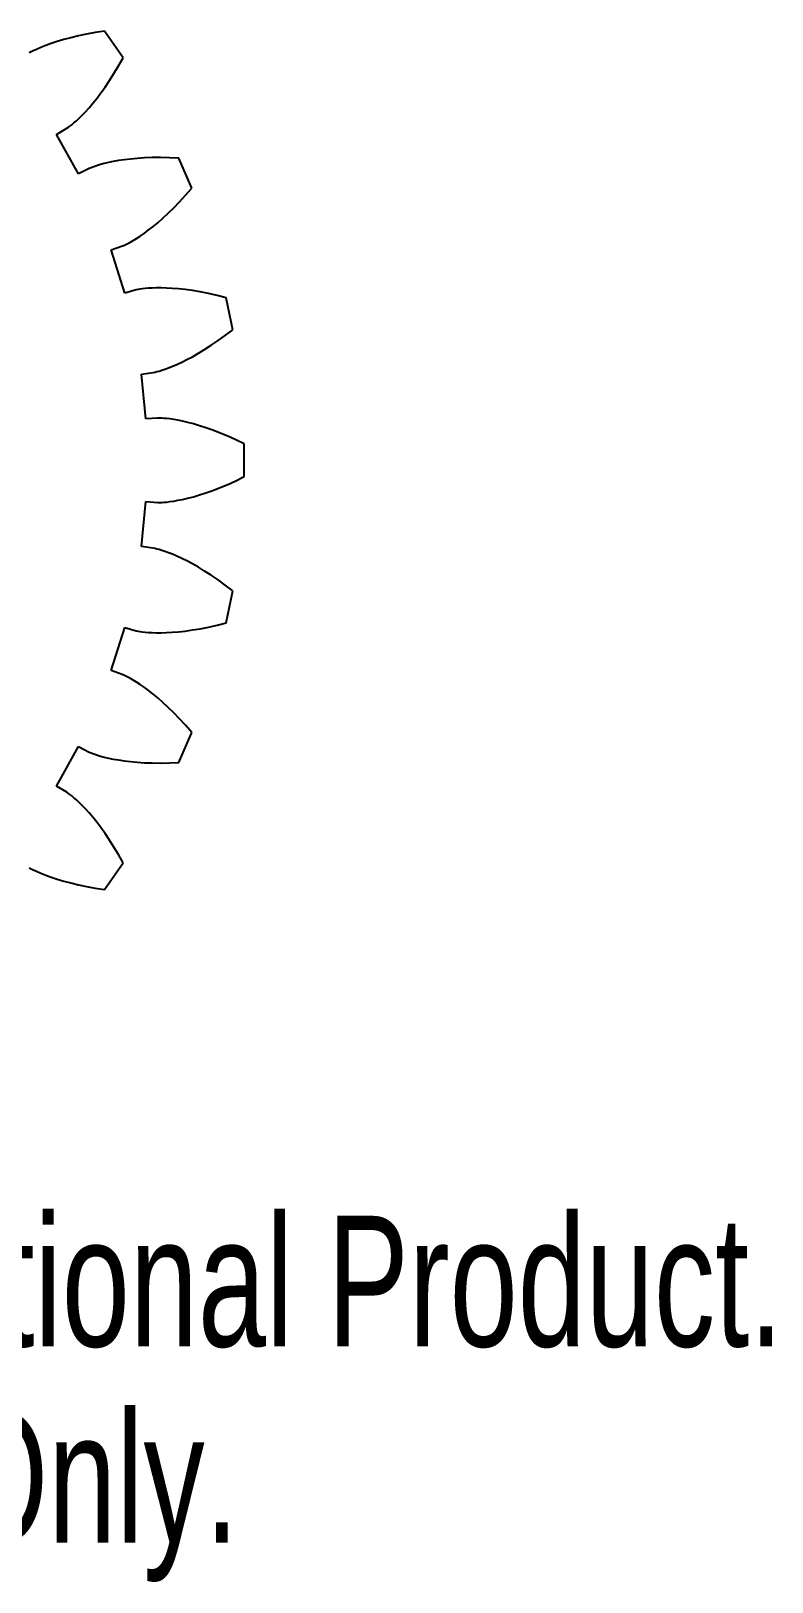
# Model space of a CAD drawing. Header units: millimetres. Extents: x -26.8 to 46.4, y -41.5 to 26.9.
# Drawn here: x 19 to 46.4, y -41.5 to 15.9 of the extents above; entities that cross this region are included whole.
import ezdxf

# ---------------------------------------------------------------- set-up
doc = ezdxf.new("R2010")
doc.units = ezdxf.units.MM
doc.styles.add('SLDTEXTSTYLE0', font='TXT', dxfattribs={"width": 0.7})

msp = doc.modelspace()

# ---------------------------------------------------------------- linework, layer by layer
at = {"color": 7, "linetype": 'Continuous', "lineweight": 25}
for p, q in [((20.246, 15.558), (20.005, 15.484)), ((20.507, 15.629), (20.246, 15.558)), ((20.788, 15.698), (20.507, 15.629)), ((21.089, 15.762), (20.788, 15.698)), ((21.41, 15.822), (21.089, 15.762)), ((21.751, 15.875), (21.41, 15.822)), ((22.441, 14.883), (21.751, 15.875)), ((19.094, 15.127), (18.969, 15.064)), ((19.238, 15.194), (19.094, 15.127)), ((19.401, 15.264), (19.238, 15.194)), ((19.583, 15.337), (19.401, 15.264)), ((19.784, 15.41), (19.583, 15.337)), ((20.005, 15.484), (19.784, 15.41)), ((22.105, 14.302), (22.273, 14.582)), ((22.273, 14.582), (22.441, 14.883)), ((21.621, 13.583), (21.778, 13.802)), ((21.778, 13.802), (21.94, 14.042)), ((21.94, 14.042), (22.105, 14.302)), ((21.183, 13.037), (21.322, 13.201)), ((21.322, 13.201), (21.468, 13.382)), ((21.468, 13.382), (21.621, 13.583)), ((20.715, 12.556), (20.817, 12.652)), ((20.817, 12.652), (20.929, 12.764)), ((20.929, 12.764), (21.052, 12.892)), ((21.052, 12.892), (21.183, 13.037)), ((19.987, 12.048), (20.366, 12.277)), ((20.797, 10.589), (19.987, 12.048)), ((20.366, 12.277), (20.427, 12.319)), ((20.427, 12.319), (20.479, 12.358)), ((20.479, 12.358), (20.545, 12.41)), ((20.545, 12.41), (20.624, 12.476)), ((20.624, 12.476), (20.715, 12.556)), ((21.497, 10.903), (21.399, 10.871)), ((21.613, 10.938), (21.497, 10.903)), ((21.748, 10.974), (21.613, 10.938)), ((21.903, 11.01), (21.748, 10.974)), ((22.076, 11.046), (21.903, 11.01)), ((22.269, 11.081), (22.076, 11.046)), ((22.481, 11.112), (22.269, 11.081)), ((22.713, 11.14), (22.481, 11.112)), ((22.963, 11.164), (22.713, 11.14)), ((23.233, 11.181), (22.963, 11.164)), ((23.522, 11.192), (23.233, 11.181)), ((23.83, 11.194), (23.522, 11.192)), ((24.157, 11.188), (23.83, 11.194)), ((24.501, 11.172), (24.157, 11.188)), ((24.978, 10.061), (24.501, 11.172)), ((21.183, 10.785), (20.797, 10.589)), ((21.26, 10.819), (21.183, 10.785)), ((21.32, 10.843), (21.26, 10.819)), ((21.399, 10.871), (21.32, 10.843)), ((24.532, 9.559), (24.752, 9.8)), ((24.752, 9.8), (24.978, 10.061)), ((24.111, 9.136), (24.318, 9.338)), ((24.318, 9.338), (24.532, 9.559)), ((23.374, 8.506), (23.543, 8.638)), ((23.543, 8.638), (23.723, 8.787)), ((23.723, 8.787), (23.912, 8.952)), ((23.912, 8.952), (24.111, 9.136)), ((22.623, 8.02), (22.713, 8.069)), ((22.713, 8.069), (22.818, 8.129)), ((22.818, 8.129), (22.938, 8.203)), ((22.938, 8.203), (23.07, 8.289)), ((23.07, 8.289), (23.216, 8.39)), ((23.216, 8.39), (23.374, 8.506)), ((22.003, 7.778), (22.42, 7.926)), ((22.503, 6.186), (22.003, 7.778)), ((22.42, 7.926), (22.489, 7.955)), ((22.489, 7.955), (22.548, 7.983)), ((22.548, 7.983), (22.623, 8.02)), ((23.002, 6.318), (22.92, 6.3)), ((23.067, 6.329), (23.002, 6.318)), ((23.15, 6.341), (23.067, 6.329)), ((23.252, 6.353), (23.15, 6.341)), ((23.373, 6.363), (23.252, 6.353)), ((23.512, 6.371), (23.373, 6.363)), ((23.671, 6.376), (23.512, 6.371)), ((23.848, 6.376), (23.671, 6.376)), ((24.044, 6.371), (23.848, 6.376)), ((24.258, 6.359), (24.044, 6.371)), ((24.49, 6.34), (24.258, 6.359)), ((24.741, 6.313), (24.49, 6.34)), ((25.009, 6.275), (24.741, 6.313)), ((22.92, 6.3), (22.503, 6.186)), ((25.294, 6.228), (25.009, 6.275)), ((25.596, 6.168), (25.294, 6.228)), ((25.914, 6.096), (25.596, 6.168)), ((26.249, 6.011), (25.914, 6.096)), ((26.492, 4.828), (26.249, 6.011)), ((25.954, 4.425), (26.218, 4.617)), ((26.218, 4.617), (26.492, 4.828)), ((25.225, 3.956), (25.457, 4.095)), ((25.457, 4.095), (25.7, 4.252)), ((25.7, 4.252), (25.954, 4.425)), ((24.119, 3.417), (24.267, 3.476)), ((24.267, 3.476), (24.43, 3.545)), ((24.43, 3.545), (24.608, 3.627)), ((24.608, 3.627), (24.8, 3.722)), ((24.8, 3.722), (25.006, 3.831)), ((25.006, 3.831), (25.225, 3.956)), ((23.119, 3.19), (23.557, 3.25)), ((23.287, 1.529), (23.119, 3.19)), ((23.557, 3.25), (23.63, 3.265)), ((23.63, 3.265), (23.693, 3.28)), ((23.693, 3.28), (23.774, 3.302)), ((23.774, 3.302), (23.873, 3.332)), ((23.873, 3.332), (23.988, 3.37)), ((23.988, 3.37), (24.119, 3.417)), ((23.719, 1.558), (23.287, 1.529)), ((23.803, 1.558), (23.719, 1.558)), ((23.869, 1.556), (23.803, 1.558)), ((23.952, 1.551), (23.869, 1.556)), ((24.055, 1.542), (23.952, 1.551)), ((24.175, 1.528), (24.055, 1.542)), ((24.313, 1.508), (24.175, 1.528)), ((24.47, 1.48), (24.313, 1.508)), ((24.643, 1.445), (24.47, 1.48)), ((24.834, 1.401), (24.643, 1.445)), ((25.042, 1.346), (24.834, 1.401)), ((25.265, 1.281), (25.042, 1.346)), ((25.505, 1.203), (25.265, 1.281)), ((25.76, 1.113), (25.505, 1.203)), ((26.03, 1.009), (25.76, 1.113)), ((26.313, 0.89), (26.03, 1.009)), ((26.611, 0.755), (26.313, 0.89)), ((26.921, 0.604), (26.611, 0.755)), ((26.921, -0.604), (26.921, 0.604)), ((25.505, -1.203), (25.76, -1.113)), ((25.76, -1.113), (26.03, -1.009)), ((26.03, -1.009), (26.313, -0.89)), ((26.313, -0.89), (26.611, -0.755)), ((26.611, -0.755), (26.921, -0.604)), ((23.119, -3.19), (23.287, -1.529)), ((23.287, -1.529), (23.729, -1.558)), ((23.729, -1.558), (23.803, -1.558)), ((23.803, -1.558), (23.869, -1.556)), ((23.869, -1.556), (23.952, -1.551)), ((23.952, -1.551), (24.055, -1.542)), ((24.055, -1.542), (24.175, -1.528)), ((24.175, -1.528), (24.313, -1.508)), ((24.313, -1.508), (24.47, -1.48)), ((24.47, -1.48), (24.643, -1.445)), ((24.643, -1.445), (24.834, -1.401)), ((24.834, -1.401), (25.042, -1.346)), ((25.042, -1.346), (25.265, -1.281)), ((25.265, -1.281), (25.505, -1.203)), ((23.547, -3.249), (23.119, -3.19)), ((23.63, -3.265), (23.547, -3.249)), ((23.693, -3.28), (23.63, -3.265)), ((23.774, -3.302), (23.693, -3.28)), ((23.873, -3.332), (23.774, -3.302)), ((23.988, -3.37), (23.873, -3.332)), ((24.119, -3.417), (23.988, -3.37)), ((24.267, -3.476), (24.119, -3.417)), ((24.43, -3.545), (24.267, -3.476)), ((24.608, -3.627), (24.43, -3.545)), ((24.8, -3.722), (24.608, -3.627)), ((25.006, -3.831), (24.8, -3.722)), ((25.225, -3.956), (25.006, -3.831)), ((25.457, -4.095), (25.225, -3.956)), ((25.7, -4.252), (25.457, -4.095)), ((25.954, -4.425), (25.7, -4.252)), ((26.218, -4.617), (25.954, -4.425)), ((26.492, -4.828), (26.218, -4.617)), ((26.249, -6.011), (26.492, -4.828)), ((22.003, -7.778), (22.503, -6.186)), ((22.503, -6.186), (22.929, -6.303)), ((22.929, -6.303), (23.002, -6.318)), ((24.741, -6.313), (25.009, -6.275)), ((25.009, -6.275), (25.294, -6.228)), ((25.294, -6.228), (25.596, -6.168)), ((25.596, -6.168), (25.914, -6.096)), ((25.914, -6.096), (26.249, -6.011)), ((23.002, -6.318), (23.067, -6.329)), ((23.067, -6.329), (23.15, -6.341)), ((23.15, -6.341), (23.252, -6.353)), ((23.252, -6.353), (23.373, -6.363)), ((23.373, -6.363), (23.512, -6.371)), ((23.512, -6.371), (23.671, -6.376)), ((23.671, -6.376), (23.848, -6.376)), ((23.848, -6.376), (24.044, -6.371)), ((24.044, -6.371), (24.258, -6.359)), ((24.258, -6.359), (24.49, -6.34)), ((24.49, -6.34), (24.741, -6.313)), ((22.411, -7.922), (22.003, -7.778)), ((22.489, -7.955), (22.411, -7.922)), ((22.548, -7.983), (22.489, -7.955)), ((22.623, -8.02), (22.548, -7.983)), ((22.713, -8.069), (22.623, -8.02)), ((22.818, -8.129), (22.713, -8.069)), ((22.938, -8.203), (22.818, -8.129)), ((23.07, -8.289), (22.938, -8.203)), ((23.216, -8.39), (23.07, -8.289)), ((23.374, -8.506), (23.216, -8.39)), ((23.543, -8.638), (23.374, -8.506)), ((23.723, -8.787), (23.543, -8.638)), ((23.912, -8.952), (23.723, -8.787)), ((24.111, -9.136), (23.912, -8.952)), ((24.318, -9.338), (24.111, -9.136)), ((24.532, -9.559), (24.318, -9.338)), ((24.752, -9.8), (24.532, -9.559)), ((24.501, -11.172), (24.978, -10.061)), ((24.978, -10.061), (24.752, -9.8)), ((19.987, -12.048), (20.797, -10.589)), ((20.797, -10.589), (21.191, -10.789)), ((21.191, -10.789), (21.26, -10.819)), ((21.26, -10.819), (21.32, -10.843)), ((21.32, -10.843), (21.399, -10.871)), ((21.399, -10.871), (21.497, -10.903)), ((21.497, -10.903), (21.613, -10.938)), ((21.613, -10.938), (21.748, -10.974)), ((21.748, -10.974), (21.903, -11.01)), ((21.903, -11.01), (22.076, -11.046)), ((22.076, -11.046), (22.269, -11.081)), ((22.269, -11.081), (22.481, -11.112)), ((22.481, -11.112), (22.713, -11.14)), ((22.713, -11.14), (22.963, -11.164)), ((22.963, -11.164), (23.233, -11.181)), ((23.233, -11.181), (23.522, -11.192)), ((23.522, -11.192), (23.83, -11.194)), ((23.83, -11.194), (24.157, -11.188)), ((24.157, -11.188), (24.501, -11.172)), ((20.358, -12.272), (19.987, -12.048)), ((20.427, -12.319), (20.358, -12.272)), ((20.479, -12.358), (20.427, -12.319)), ((20.545, -12.41), (20.479, -12.358)), ((20.624, -12.476), (20.545, -12.41)), ((20.715, -12.556), (20.624, -12.476)), ((20.817, -12.652), (20.715, -12.556)), ((20.929, -12.764), (20.817, -12.652)), ((21.052, -12.892), (20.929, -12.764)), ((21.183, -13.037), (21.052, -12.892)), ((21.322, -13.201), (21.183, -13.037)), ((21.468, -13.382), (21.322, -13.201)), ((21.621, -13.583), (21.468, -13.382)), ((21.778, -13.802), (21.621, -13.583)), ((21.94, -14.042), (21.778, -13.802)), ((22.105, -14.302), (21.94, -14.042)), ((22.273, -14.582), (22.105, -14.302)), ((21.751, -15.875), (22.441, -14.883)), ((22.441, -14.883), (22.273, -14.582)), ((18.969, -15.064), (19.094, -15.127)), ((19.094, -15.127), (19.238, -15.194)), ((19.238, -15.194), (19.401, -15.264)), ((19.401, -15.264), (19.583, -15.337)), ((19.583, -15.337), (19.784, -15.41)), ((19.784, -15.41), (20.005, -15.484)), ((20.005, -15.484), (20.246, -15.558)), ((20.246, -15.558), (20.507, -15.629)), ((20.507, -15.629), (20.788, -15.698)), ((20.788, -15.698), (21.089, -15.762)), ((21.089, -15.762), (21.41, -15.822)), ((21.41, -15.822), (21.751, -15.875))]:
    msp.add_line(p, q, dxfattribs=at)

# ---------------------------------------------------------------- texts
at = {"color": 7, "linetype": 'Continuous', "char_height": 4.83362, "attachment_point": 1, "style": 'SLDTEXTSTYLE0'}
for s, insert in [('SOLIDWORKS Educational Product.', (-26.844, -27.937)), ('For Instructional Use Only.', (-26.844, -35.187))]:
    msp.add_mtext(s, dxfattribs=dict(at, insert=insert))

doc.saveas('drawing.dxf')
